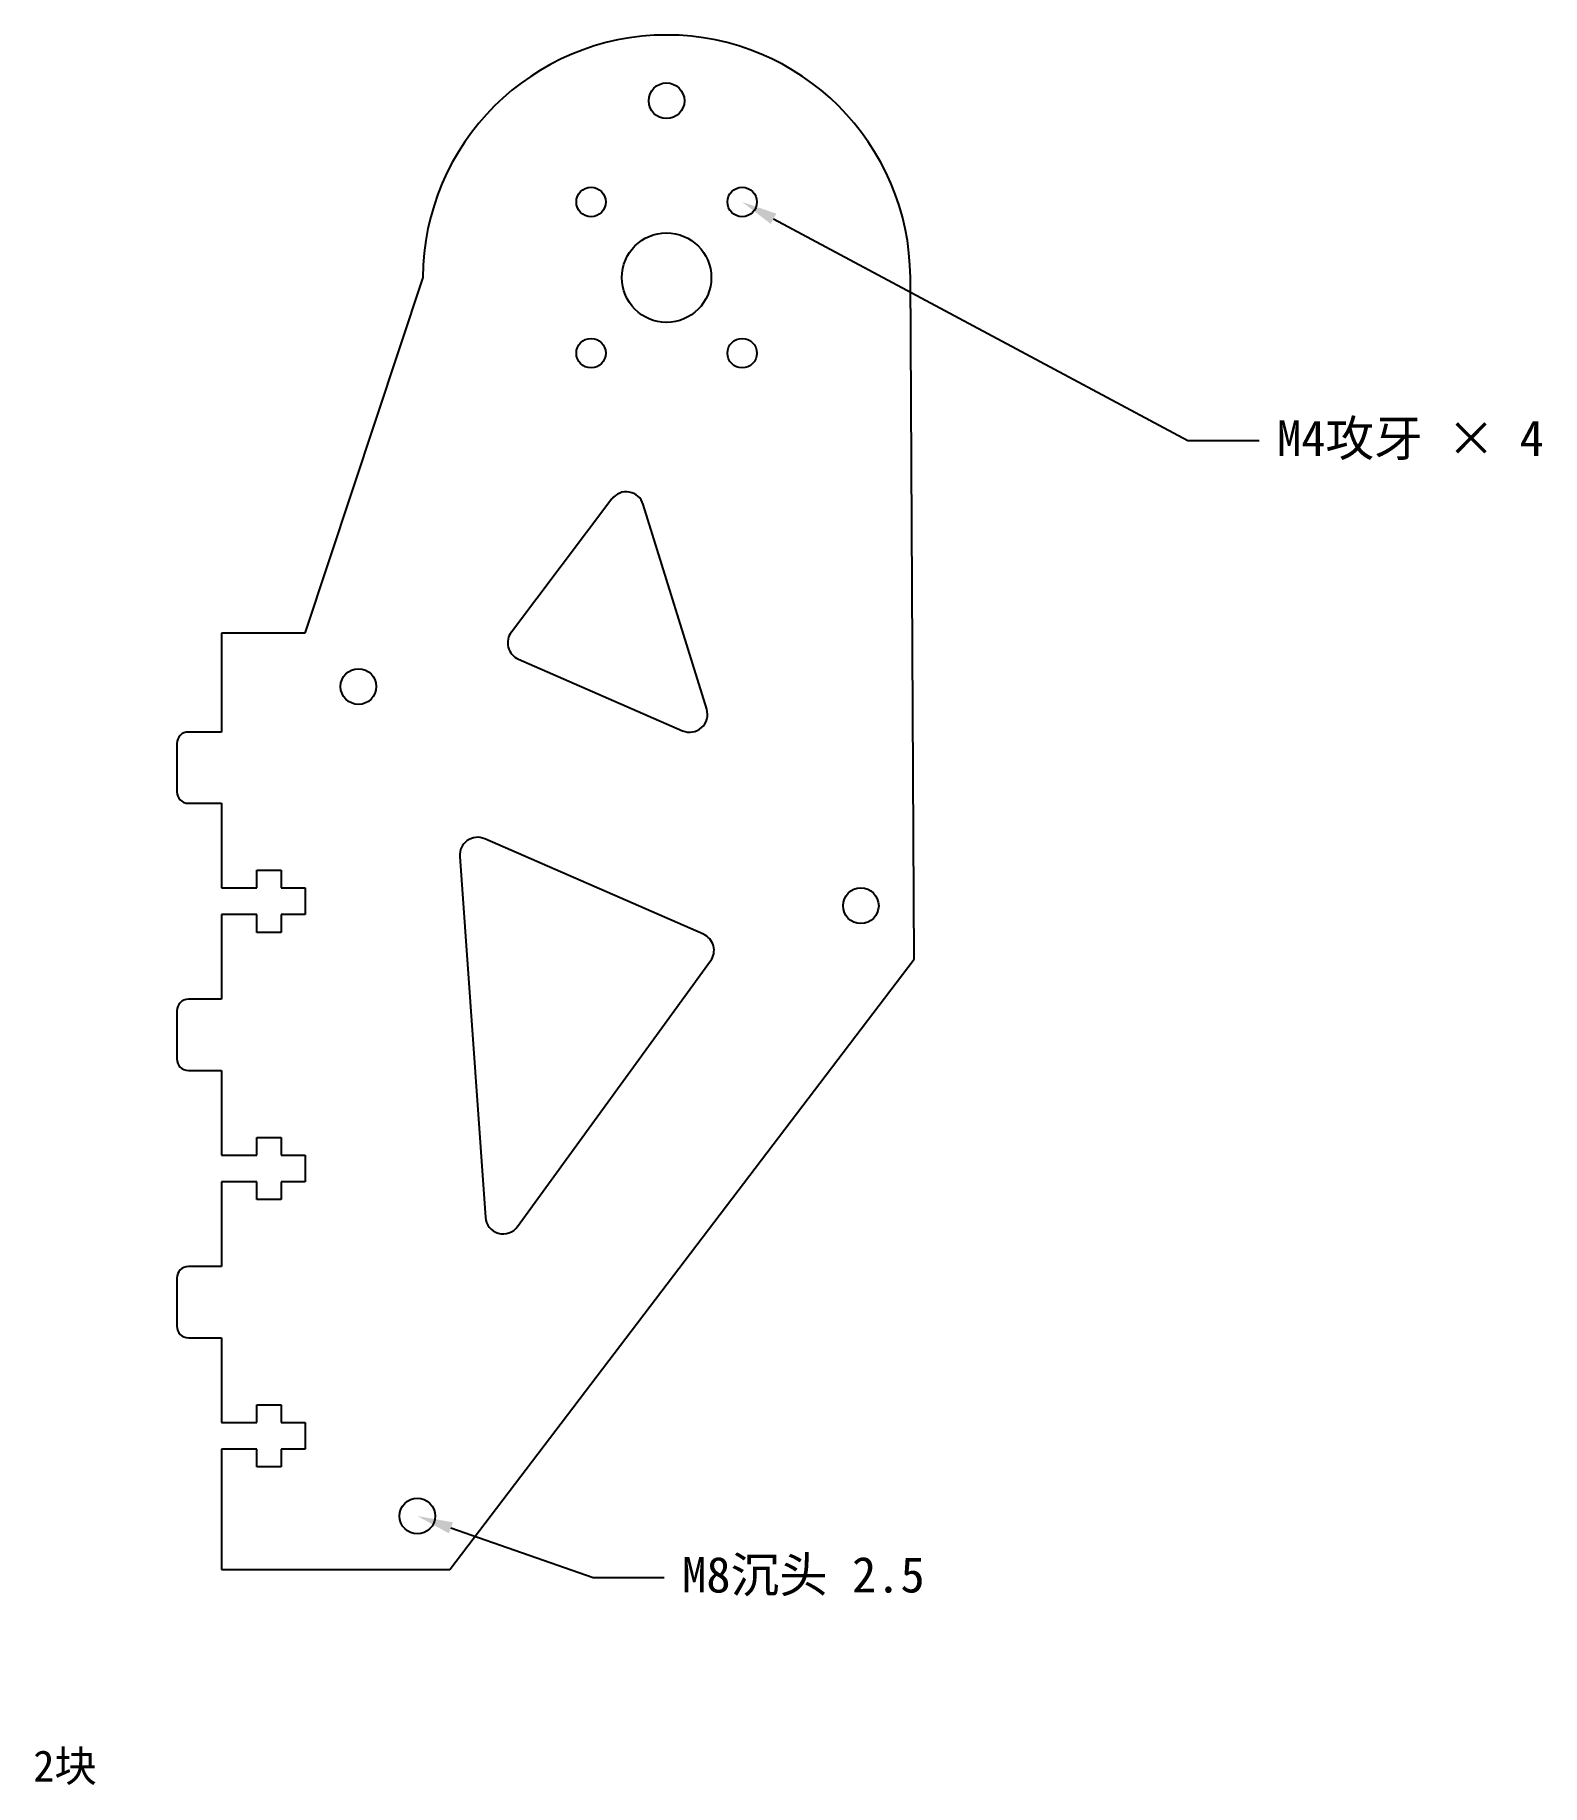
# Model space of a CAD drawing. Header units: millimetres. Extents: x 278 to 447, y -164 to 32.
import ezdxf
from ezdxf import colors
from ezdxf.entities.mleader import LeaderData, LeaderLine
from ezdxf.math import Vec2, Vec3

# ---------------------------------------------------------------- set-up
doc = ezdxf.new("R2010")
doc.units = ezdxf.units.MM

msp = doc.modelspace()

# ---------------------------------------------------------------- linework, layer by layer
at = {"color": 7, "linetype": 'Continuous', "lineweight": 25}
for p, q in [((321.16, 4.85), (307.94, -35.05)), ((376.36, -71.65), (375.93, 4.85)), ((342.41, -19.98), (331.11, -34.93)), ((353.05, -43.58), (345.92, -20.6)), ((298.55, -35.05), (298.55, -46.15)), ((307.94, -35.05), (298.55, -35.05)), ((331.9, -37.97), (350.34, -46.01)), ((298.55, -46.15), (294.85, -46.15)), ((293.55, -47.45), (293.55, -52.85)), ((294.85, -54.15), (298.55, -54.15)), ((298.55, -54.15), (298.55, -63.65)), ((352.67, -68.84), (328.12, -58.13)), ((325.32, -60.11), (328.2, -100.63)), ((302.55, -61.65), (305.25, -61.65)), ((302.55, -63.65), (302.55, -61.65)), ((305.25, -61.65), (305.25, -63.65)), ((298.55, -63.65), (302.55, -63.65)), ((305.25, -63.65), (307.95, -63.65)), ((307.95, -63.65), (307.95, -66.65)), ((298.55, -66.65), (298.55, -76.15)), ((302.55, -66.65), (298.55, -66.65)), ((302.55, -68.64), (302.55, -66.65)), ((305.25, -66.65), (305.25, -68.64)), ((307.95, -66.65), (305.25, -66.65)), ((305.25, -68.64), (302.55, -68.64)), ((324.19, -140.15), (376.36, -71.65)), ((331.81, -101.66), (353.49, -71.85)), ((298.55, -76.15), (294.85, -76.15)), ((293.55, -77.45), (293.55, -82.85)), ((294.85, -84.15), (298.55, -84.15)), ((298.55, -84.15), (298.55, -93.65)), ((302.55, -91.65), (305.25, -91.65)), ((302.55, -93.65), (302.55, -91.65)), ((305.25, -91.65), (305.25, -93.65)), ((298.55, -93.65), (302.55, -93.65)), ((305.25, -93.65), (307.95, -93.65)), ((307.95, -93.65), (307.95, -96.65)), ((298.55, -96.65), (298.55, -106.15)), ((302.55, -96.65), (298.55, -96.65)), ((302.55, -98.64), (302.55, -96.65)), ((305.25, -96.65), (305.25, -98.64)), ((307.95, -96.65), (305.25, -96.65)), ((305.25, -98.64), (302.55, -98.64)), ((293.55, -107.45), (293.55, -112.85)), ((298.55, -106.15), (294.85, -106.15)), ((294.85, -114.15), (298.55, -114.15)), ((298.55, -114.15), (298.55, -123.65)), ((302.55, -121.65), (305.25, -121.65)), ((302.55, -123.65), (302.55, -121.65)), ((305.25, -121.65), (305.25, -123.65)), ((298.55, -123.65), (302.55, -123.65)), ((305.25, -123.65), (307.95, -123.65)), ((307.95, -123.65), (307.95, -126.65)), ((298.55, -126.65), (298.55, -140.15)), ((302.55, -126.65), (298.55, -126.65)), ((302.55, -128.64), (302.55, -126.65)), ((305.25, -126.65), (305.25, -128.64)), ((307.95, -126.65), (305.25, -126.65)), ((305.25, -128.64), (302.55, -128.64)), ((298.55, -140.15), (324.19, -140.15))]:
    msp.add_line(p, q, dxfattribs=at)
for centre, radius in [((348.54, 24.7), 2), ((340.06, 13.34), 1.65), ((357.03, 13.34), 1.65), ((348.54, 4.85), 5.02), ((340.06, -3.63), 1.65), ((357.03, -3.63), 1.65), ((313.94, -41.05), 2), ((370.36, -65.65), 2), ((320.55, -134.15), 2)]:
    msp.add_circle(centre, radius, dxfattribs=at)
for centre, radius, start, end in [((348.54, 4.7), 27.38, 0.3281, 179.6719), ((344.01, -21.19), 2, 17.2348, 142.8963), ((332.7, -36.13), 2, 142.8963, 246.4426), ((351.14, -44.17), 2, 246.4426, 17.2348), ((294.85, -47.45), 1.3, 90, 180), ((294.85, -52.85), 1.3, 180, 270), ((327.32, -59.97), 2, 66.4426, 184.0603), ((351.87, -70.67), 2, 323.9755, 66.4426), ((294.85, -77.45), 1.3, 90, 180), ((294.85, -82.85), 1.3, 180, 270), ((330.19, -100.48), 2, 184.0603, 323.9755), ((294.85, -107.45), 1.3, 90, 180), ((294.85, -112.85), 1.3, 180, 270)]:
    msp.add_arc(centre, radius, start, end, dxfattribs=at)

# ---------------------------------------------------------------- texts
at = {"insert": (277.42, -160.45), "char_height": 3.5, "attachment_point": 1}
msp.add_mtext_dynamic_manual_height_columns('2{\\fSimSun|b0|i0|c134|p2;块}', width=106.8916, gutter_width=17.5, heights=[0], dxfattribs=at)

# ---------------------------------------------------------------- leaders
ml = msp.add_multileader_mtext('Standard')
ml.set_content('M4{\\fSimSun|b0|i0|c134|p2;攻牙} {\\fSimSun|b0|i0|c134|p2;×} 4', color=256)
ml.set_leader_properties()
ml.build(insert=Vec2(0, 0))
ml.multileader.update_dxf_attribs({"text_right_attachment_type": 6})
ctx = ml.context
ctx.base_point, ctx.plane_origin = Vec3(415.09, -13.45), Vec3(357.03, 13.34)
ctx.right_attachment = 6
notes = []
notes.append((ctx, [(0, (1, 1, 0), (407.09, -13.45), (1, 0), 8, [(0, [(357.03, 13.34)], 0, [])])]))
ctx.mtext.insert, ctx.mtext.flow_direction = Vec3(417.09, -11.18), 5
ml = msp.add_multileader_mtext('Standard')
ml.set_content('M8{\\fSimSun|b0|i0|c134|p2;沉头} 2.5', color=256)
ml.set_leader_properties()
ml.build(insert=Vec2(0, 0))
ml.multileader.update_dxf_attribs({"text_right_attachment_type": 6})
ctx = ml.context
ctx.base_point, ctx.plane_origin = Vec3(348.29, -141.06), Vec3(320.55, -134.15)
ctx.right_attachment = 6
notes.append((ctx, [(0, (1, 1, 0), (340.29, -141.06), (1, 0), 8, [(0, [(320.55, -134.15)], 0, [])])]))
ctx.mtext.insert, ctx.mtext.flow_direction = Vec3(350.29, -138.73), 5
for ctx, leaders in notes:
    for number, flags, end, landing, length, lines in leaders:
        leader = LeaderData()
        leader.index, (leader.has_last_leader_line, leader.has_dogleg_vector, leader.attachment_direction) = number, flags
        leader.last_leader_point, leader.dogleg_vector, leader.dogleg_length = Vec3(end), Vec3(landing), length
        for number, points, colour, breaks in lines:
            line = LeaderLine()
            line.index, line.vertices, line.color, line.breaks = number, Vec3.list(points), colors.encode_raw_color(colour), breaks
            leader.lines.append(line)
        ctx.leaders.append(leader)

doc.saveas('drawing.dxf')
